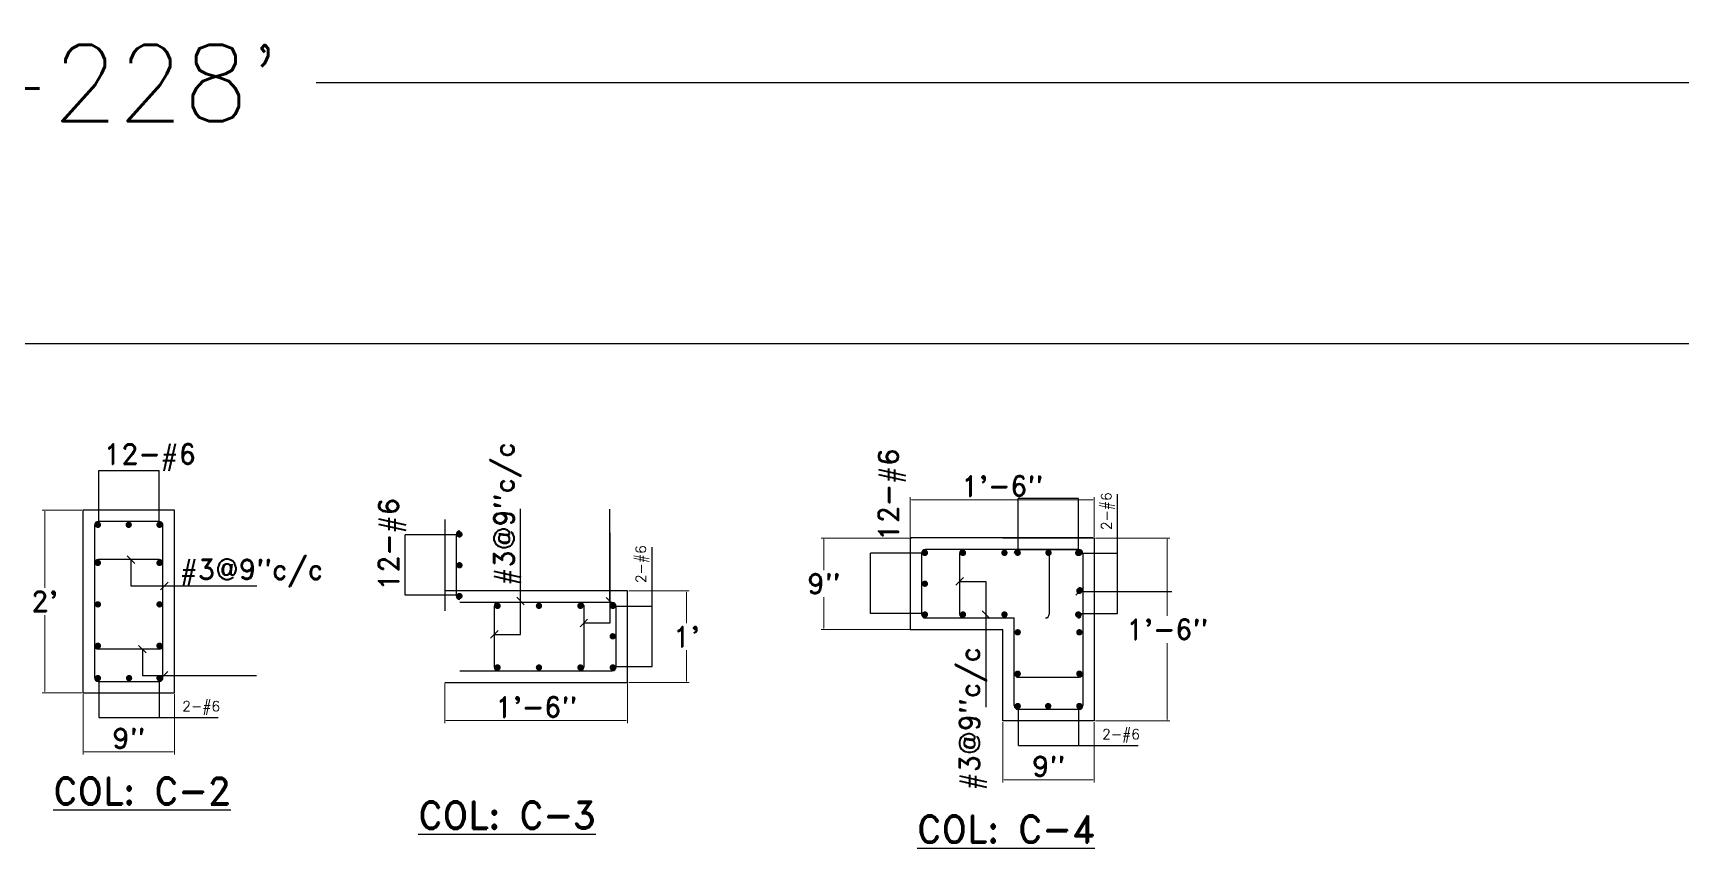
# Model space of a CAD drawing. Header units: inches. Extents: x 137014 to 144844, y -150241 to -148176.
# Drawn here: x 143546 to 144195, y -148497 to -148176 of the extents above; entities that cross this region are included whole.
import ezdxf

# ---------------------------------------------------------------- set-up
doc = ezdxf.new("R2010")
doc.units = ezdxf.units.IN
doc.header["$LTSCALE"] = 15
doc.header["$MEASUREMENT"] = 0
doc.header["$PDMODE"] = 2
doc.layers.get('0').update_dxf_attribs({"linetype": 'CONTINUOUS'})
doc.layers.get('Defpoints').update_dxf_attribs({"linetype": 'CONTINUOUS'})
for name, color, linetype in [('COL', 4, 'CONTINUOUS'), ('DIM', 255, 'CONTINUOUS'), ('HACH', 8, 'CONTINUOUS'), ('REBAR', 6, 'CONTINUOUS'), ('TEXT', 2, 'CONTINUOUS')]:
    doc.layers.add(name, color=color, linetype=linetype)
doc.layers.add('WALL', color=1, linetype='CONTINUOUS', lineweight=30)
doc.styles.add('ROMANS', font='romans.shx')
doc.styles.get("Standard").update_dxf_attribs({"font": 'romand.shx', "height": 8})
doc.dimstyles.new('AHSAN', dxfattribs={"dimtxt": 8, "dimasz": 2, "dimexe": 0, "dimexo": 0, "dimgap": 0, "dimtad": 0, "dimdec": 4, "dimzin": 0, "dimdsep": 46, "dimlunit": 4, "dimtxsty": 'ROMANS', "dimblk1": 'OBLIQUE', "dimblk2": 'OBLIQUE', "dimsah": 1, "dimcen": 0, "dimdle": 2, "dimclrd": 256, "dimclre": 256, "dimclrt": 5, "dimadec": 0, "dimazin": 0, "dimtfac": 1, "dimtdec": 4, "dimtofl": 0, "dimtmove": 1, "dimatfit": 3, "dimldrblk": 'OBLIQUE', "dimfxl": 12, "dimfxlon": 1, "dimtolj": 1, "dimtzin": 0, "dimarcsym": 0})
doc.dimstyles.get("Standard").update_dxf_attribs({"dimtxt": 8, "dimasz": 3, "dimexe": 0, "dimexo": 6, "dimgap": 2, "dimtad": 0, "dimdec": 1, "dimzin": 0, "dimdsep": 46, "dimlunit": 4, "dimtxsty": 'ROMANS', "dimblk1": 'OBLIQUE', "dimblk2": 'OBLIQUE', "dimsah": 1, "dimcen": 0, "dimclrt": 256, "dimadec": 0, "dimazin": 0, "dimtm": 1e-09, "dimtfac": 1, "dimtdec": 1, "dimtofl": 0, "dimtmove": 1, "dimatfit": 0, "dimldrblk": 'OBLIQUE', "dimfxl": 12, "dimtolj": 1, "dimtzin": 0, "dimarcsym": 0})
doc.dimstyles.new('STANDARD$0', dxfattribs={"dimtxt": 2, "dimasz": 0.5, "dimexe": 1, "dimexo": 0.5, "dimgap": 0.6, "dimtad": 1, "dimtih": 1, "dimtoh": 1, "dimdec": 3, "dimzin": 0, "dimdsep": 46, "dimlunit": 4, "dimtxsty": 'Standard', "dimcen": 0.5, "dimdle": 1, "dimclrd": 8, "dimclre": 2, "dimclrt": 3, "dimadec": 0, "dimazin": 0, "dimtfac": 0.5, "dimtdec": 3, "dimtofl": 0, "dimtmove": 0, "dimatfit": 3, "dimldrblk": 'ARCHTICK', "dimtolj": 1, "dimtzin": 0, "dimlwd": 5, "dimlwe": 5, "dimarcsym": 0})

# ---------------------------------------------------------------- blocks, each defined once
blk = doc.blocks.new('*D192')
at = {"layer": 'Defpoints', "color": 0, "transparency": 16777216}
for p in [(143565.21, -148435.66), (143601.21, -148435.66), (143601.21, -148458.91)]:
    blk.add_point(p, dxfattribs=at)
at = {"layer": 'DIM', "color": 2, "lineweight": 5, "transparency": 16777216}
for p, q in [((143565.21, -148436.16), (143565.21, -148459.91)), ((143601.21, -148436.16), (143601.21, -148459.91))]:
    blk.add_line(p, q, dxfattribs=at)
at = {"layer": 'DIM', "color": 8, "lineweight": 5, "transparency": 16777216}
blk.add_line((143565.71, -148458.91), (143600.71, -148458.91), dxfattribs=at)
at = {"layer": 'DIM', "color": 8, "transparency": 16777216}
for points in [[(143565.71, -148458.83), (143565.71, -148459), (143565.21, -148458.91)], [(143600.71, -148458.83), (143600.71, -148459), (143601.21, -148458.91)]]:
    blk.add_solid(points, dxfattribs=at)
at = {"layer": 'DIM', "color": 3, "transparency": 16777216, "insert": (143583.21, -148453.55), "char_height": 8, "attachment_point": 5}
blk.add_mtext('\\A1;9"', dxfattribs=at)
blk = doc.blocks.new('_ARCHTICK')
at = {"color": 0, "linetype": 'ByBlock', "const_width": 0.15}
blk.add_lwpolyline([(-0.5, -0.5), (0.5, 0.5)], dxfattribs=at)
blk = doc.blocks.new('*D193')
at = {"layer": 'Defpoints', "color": 0, "transparency": 16777216}
for p in [(143565.21, -148363.66), (143550.13, -148435.66), (143565.21, -148435.66)]:
    blk.add_point(p, dxfattribs=at)
at = {"layer": 'DIM', "color": 2, "lineweight": 5, "transparency": 16777216}
for p, q in [((143564.71, -148363.66), (143549.13, -148363.66)), ((143564.71, -148435.66), (143549.13, -148435.66))]:
    blk.add_line(p, q, dxfattribs=at)
at = {"layer": 'DIM', "color": 8, "lineweight": 5, "transparency": 16777216}
for p, q in [((143550.13, -148364.16), (143550.13, -148394.3)), ((143550.13, -148435.16), (143550.13, -148405.02))]:
    blk.add_line(p, q, dxfattribs=at)
at = {"layer": 'DIM', "color": 8, "transparency": 16777216}
for points in [[(143550.05, -148364.16), (143550.21, -148364.16), (143550.13, -148363.66)], [(143550.05, -148435.16), (143550.21, -148435.16), (143550.13, -148435.66)]]:
    blk.add_solid(points, dxfattribs=at)
at = {"layer": 'DIM', "color": 3, "transparency": 16777216, "insert": (143550.13, -148399.66), "char_height": 8, "attachment_point": 5}
blk.add_mtext("\\A1;2'", dxfattribs=at)
blk = doc.blocks.new('_OBLIQUE')
at = {"color": 0, "linetype": 'ByBlock'}
blk.add_line((-0.5, -0.5), (0.5, 0.5), dxfattribs=at)
blk = doc.blocks.new('*D194')
at = {"layer": 'Defpoints', "color": 0, "transparency": 16777216}
for p in [(143779.64, -148395.52), (143802.89, -148395.52), (143779.64, -148431.52)]:
    blk.add_point(p, dxfattribs=at)
at = {"layer": 'DIM', "color": 2, "lineweight": 5, "transparency": 16777216}
for p, q in [((143780.14, -148395.52), (143803.89, -148395.52)), ((143780.14, -148431.52), (143803.89, -148431.52))]:
    blk.add_line(p, q, dxfattribs=at)
at = {"layer": 'DIM', "color": 8, "lineweight": 5, "transparency": 16777216}
for p, q in [((143802.89, -148396.02), (143802.89, -148408.16)), ((143802.89, -148431.02), (143802.89, -148418.89))]:
    blk.add_line(p, q, dxfattribs=at)
at = {"layer": 'DIM', "color": 8, "transparency": 16777216}
for points in [[(143802.81, -148396.02), (143802.98, -148396.02), (143802.89, -148395.52)], [(143802.81, -148431.02), (143802.98, -148431.02), (143802.89, -148431.52)]]:
    blk.add_solid(points, dxfattribs=at)
at = {"layer": 'DIM', "color": 3, "transparency": 16777216, "insert": (143802.89, -148413.52), "char_height": 8, "attachment_point": 5}
blk.add_mtext("\\A1;1'", dxfattribs=at)
blk = doc.blocks.new('*D195')
at = {"layer": 'Defpoints', "color": 0, "transparency": 16777216}
for p in [(143707.64, -148431.52), (143779.64, -148431.52), (143779.64, -148446.6)]:
    blk.add_point(p, dxfattribs=at)
at = {"layer": 'DIM', "color": 2, "lineweight": 5, "transparency": 16777216}
for p, q in [((143707.64, -148432.02), (143707.64, -148447.6)), ((143779.64, -148432.02), (143779.64, -148447.6))]:
    blk.add_line(p, q, dxfattribs=at)
at = {"layer": 'DIM', "color": 8, "lineweight": 5, "transparency": 16777216}
blk.add_line((143708.14, -148446.6), (143779.14, -148446.6), dxfattribs=at)
at = {"layer": 'DIM', "color": 8, "transparency": 16777216}
for points in [[(143708.14, -148446.52), (143708.14, -148446.68), (143707.64, -148446.6)], [(143779.14, -148446.52), (143779.14, -148446.68), (143779.64, -148446.6)]]:
    blk.add_solid(points, dxfattribs=at)
at = {"layer": 'DIM', "color": 3, "transparency": 16777216, "insert": (143743.64, -148441.24), "char_height": 8, "attachment_point": 5}
blk.add_mtext('\\A1;1\'-6"', dxfattribs=at)
blk = doc.blocks.new('*D196')
at = {"layer": 'Defpoints', "color": 0, "transparency": 16777216}
for p in [(143963.43, -148359.59), (143890.93, -148374.67), (143963.43, -148374.67)]:
    blk.add_point(p, dxfattribs=at)
at = {"layer": 'DIM', "color": 2, "lineweight": 5, "transparency": 16777216}
for p, q in [((143890.93, -148374.17), (143890.93, -148358.59)), ((143963.43, -148374.17), (143963.43, -148358.59))]:
    blk.add_line(p, q, dxfattribs=at)
at = {"layer": 'DIM', "color": 8, "lineweight": 5, "transparency": 16777216}
blk.add_line((143891.43, -148359.59), (143962.93, -148359.59), dxfattribs=at)
at = {"layer": 'DIM', "color": 8, "transparency": 16777216}
for points in [[(143891.43, -148359.51), (143891.43, -148359.67), (143890.93, -148359.59)], [(143962.93, -148359.51), (143962.93, -148359.67), (143963.43, -148359.59)]]:
    blk.add_solid(points, dxfattribs=at)
at = {"layer": 'DIM', "color": 3, "transparency": 16777216, "insert": (143927.18, -148354.23), "char_height": 8, "attachment_point": 5}
blk.add_mtext('\\A1;1\'-6"', dxfattribs=at)
blk = doc.blocks.new('*D197')
at = {"layer": 'Defpoints', "color": 0, "transparency": 16777216}
for p in [(143927.43, -148446.67), (143963.43, -148446.67), (143927.43, -148469.92)]:
    blk.add_point(p, dxfattribs=at)
at = {"layer": 'DIM', "color": 2, "lineweight": 5, "transparency": 16777216}
for p, q in [((143927.43, -148447.17), (143927.43, -148470.92)), ((143963.43, -148447.17), (143963.43, -148470.92))]:
    blk.add_line(p, q, dxfattribs=at)
at = {"layer": 'DIM', "color": 8, "lineweight": 5, "transparency": 16777216}
blk.add_line((143962.93, -148469.92), (143927.93, -148469.92), dxfattribs=at)
at = {"layer": 'DIM', "color": 8, "transparency": 16777216}
for points in [[(143927.93, -148469.84), (143927.93, -148470), (143927.43, -148469.92)], [(143962.93, -148469.84), (143962.93, -148470), (143963.43, -148469.92)]]:
    blk.add_solid(points, dxfattribs=at)
at = {"layer": 'DIM', "color": 3, "transparency": 16777216, "insert": (143945.43, -148464.56), "char_height": 8, "attachment_point": 5}
blk.add_mtext('\\A1;9"', dxfattribs=at)
blk = doc.blocks.new('*D198')
at = {"layer": 'Defpoints', "color": 0, "transparency": 16777216}
for p in [(143963.43, -148374.67), (143963.43, -148446.67), (143992.17, -148446.67)]:
    blk.add_point(p, dxfattribs=at)
at = {"layer": 'DIM', "color": 2, "lineweight": 5, "transparency": 16777216}
for p, q in [((143963.93, -148374.67), (143993.17, -148374.67)), ((143963.93, -148446.67), (143993.17, -148446.67))]:
    blk.add_line(p, q, dxfattribs=at)
at = {"layer": 'DIM', "color": 8, "lineweight": 5, "transparency": 16777216}
for p, q in [((143992.17, -148375.17), (143992.17, -148405.3)), ((143992.17, -148446.17), (143992.17, -148416.03))]:
    blk.add_line(p, q, dxfattribs=at)
at = {"layer": 'DIM', "color": 8, "transparency": 16777216}
for points in [[(143992.08, -148375.17), (143992.25, -148375.17), (143992.17, -148374.67)], [(143992.08, -148446.17), (143992.25, -148446.17), (143992.17, -148446.67)]]:
    blk.add_solid(points, dxfattribs=at)
at = {"layer": 'DIM', "color": 3, "transparency": 16777216, "insert": (143992.17, -148410.67), "char_height": 8, "attachment_point": 5}
blk.add_mtext('\\A1;1\'-6"', dxfattribs=at)
blk = doc.blocks.new('*D201')
at = {"layer": 'Defpoints', "color": 0, "transparency": 16777216}
for p in [(143856.91, -148374.67), (143891.93, -148374.67), (143891.93, -148410.67)]:
    blk.add_point(p, dxfattribs=at)
at = {"layer": 'DIM', "color": 2, "lineweight": 5, "transparency": 16777216}
for p, q in [((143891.43, -148374.67), (143855.91, -148374.67)), ((143891.43, -148410.67), (143855.91, -148410.67))]:
    blk.add_line(p, q, dxfattribs=at)
at = {"layer": 'DIM', "color": 8, "lineweight": 5, "transparency": 16777216}
for p, q in [((143856.91, -148375.17), (143856.91, -148387.3)), ((143856.91, -148410.17), (143856.91, -148398.03))]:
    blk.add_line(p, q, dxfattribs=at)
at = {"layer": 'DIM', "color": 8, "transparency": 16777216}
for points in [[(143856.83, -148375.17), (143856.99, -148375.17), (143856.91, -148374.67)], [(143856.83, -148410.17), (143856.99, -148410.17), (143856.91, -148410.67)]]:
    blk.add_solid(points, dxfattribs=at)
at = {"layer": 'DIM', "color": 3, "transparency": 16777216, "insert": (143856.91, -148392.67), "char_height": 8, "attachment_point": 5}
blk.add_mtext('\\A1;9"', dxfattribs=at)
blk = doc.blocks.new('*D1339')
at = {"layer": 'Defpoints', "color": 0, "ltscale": 5, "transparency": 16777216}
for p in [(144841.51, -148195.45), (142105.51, -148298.09), (144841.51, -148298.09)]:
    blk.add_point(p, dxfattribs=at)
at = {"layer": 'HACH', "lineweight": -2, "ltscale": 5, "transparency": 16777216}
for p, q in [((142103.51, -148195.45), (143289.94, -148195.45)), ((142105.51, -148207.45), (142105.51, -148195.45)), ((144843.51, -148195.45), (143657.08, -148195.45)), ((144841.51, -148207.45), (144841.51, -148195.45))]:
    blk.add_line(p, q, dxfattribs=at)
at = {"layer": 'HACH', "lineweight": -2, "ltscale": 5, "transparency": 16777216, "xscale": 2, "yscale": 2, "zscale": 2, "rotation": 180}
blk.add_blockref('_OBLIQUE', (142105.51, -148195.45), dxfattribs=at)
at = {"layer": 'HACH', "lineweight": -2, "ltscale": 5, "transparency": 16777216, "xscale": 2, "yscale": 2, "zscale": 2}
blk.add_blockref('_OBLIQUE', (144841.51, -148195.45), dxfattribs=at)
at = {"layer": 'HACH', "color": 5, "ltscale": 5, "transparency": 16777216, "insert": (143473.51, -148195.45), "char_height": 30, "attachment_point": 5, "style": 'ROMANS'}
blk.add_mtext("\\A1;28.25----228'", dxfattribs=at)

msp = doc.modelspace()

# ---------------------------------------------------------------- linework, layer by layer
at = {"layer": 'COL', "color": 3}
for p, q in [((143601.20704, -148363.65865), (143565.20704, -148363.65865)), ((143565.20704, -148363.65865), (143565.20704, -148435.65865)), ((143601.20704, -148435.65865), (143601.20704, -148363.65865)), ((143707.63845, -148367.3947), (143707.63845, -148403.3947)), ((143890.92567, -148374.66535), (143890.92567, -148410.66535)), ((143962.92567, -148374.66535), (143890.92567, -148374.66535)), ((143927.42567, -148374.66535), (143963.42567, -148374.66535)), ((143963.42567, -148374.66535), (143963.42567, -148446.66535)), ((143779.63845, -148395.52486), (143707.63845, -148395.52486)), ((143779.63845, -148431.52486), (143779.63845, -148395.52486)), ((143890.92567, -148410.66535), (143927.42567, -148410.66535)), ((143927.42567, -148446.66535), (143927.42567, -148410.66535)), ((143707.63845, -148431.52486), (143779.63845, -148431.52486)), ((143565.20704, -148435.65865), (143601.20704, -148435.65865)), ((143963.42567, -148446.66535), (143927.42567, -148446.66535))]:
    msp.add_line(p, q, dxfattribs=at)
at = {"layer": 'COL'}
for p, q in [((143595.20704, -148368.15865), (143571.20704, -148368.15865)), ((143569.70704, -148369.65865), (143569.70704, -148429.65865)), ((143596.70704, -148429.65865), (143596.70704, -148369.65865)), ((143712.13845, -148373.3947), (143712.13845, -148397.3947)), ((143895.42567, -148380.66535), (143895.42567, -148404.66535)), ((143956.92567, -148379.16535), (143896.92567, -148379.16535)), ((143910.40165, -148380.66535), (143910.40165, -148404.66535)), ((143933.42567, -148379.16535), (143957.42567, -148379.16535)), ((143945.71446, -148380.21259), (143945.71446, -148404.77786)), ((143958.92567, -148380.66535), (143958.92567, -148440.66535)), ((143595.20704, -148383.13462), (143571.20704, -148383.13462)), ((143773.63845, -148400.02486), (143713.63845, -148400.02486)), ((143762.42724, -148401.0721), (143762.42724, -148425.63737)), ((143727.11443, -148401.52486), (143727.11443, -148425.52486)), ((143775.13845, -148425.52486), (143775.13845, -148401.52486)), ((143896.92567, -148406.16535), (143931.92567, -148406.16535)), ((143931.92567, -148440.66535), (143931.92567, -148406.16535)), ((143595.6598, -148418.44744), (143571.09453, -148418.44744)), ((143713.63845, -148427.02486), (143773.63845, -148427.02486)), ((143571.20704, -148431.15865), (143595.20704, -148431.15865)), ((143932.97292, -148429.45414), (143957.53818, -148429.45414)), ((143957.42567, -148442.16535), (143933.42567, -148442.16535))]:
    msp.add_line(p, q, dxfattribs=at)
for centre, start, end in [((143571.20704, -148369.65865), 90, 180), ((143595.20704, -148369.65865), 0, 90), ((143713.63845, -148373.3947), 90, 180), ((143896.92567, -148380.66535), 90, 180), ((143911.90165, -148380.66535), 90, 180), ((143933.42567, -148380.66535), 90, 180), ((143944.21451, -148380.66535), 0, 90), ((143956.92567, -148380.66535), 0, 90), ((143957.42567, -148380.66535), 0, 90), ((143571.20704, -148384.63462), 90, 180), ((143595.20704, -148384.63462), 0, 90), ((143957.42567, -148395.64133), 0, 90), ((143713.63845, -148397.3947), 180, 270), ((143728.61443, -148401.52486), 90, 180), ((143760.92729, -148401.52486), 0, 90), ((143773.63845, -148401.52486), 0, 90), ((143896.92567, -148404.66535), 180, 270), ((143911.90165, -148404.66535), 180, 270), ((143944.21451, -148404.66535), 270, 0), ((143956.92567, -148404.66535), 270, 0), ((143571.20704, -148416.94748), 180, 270), ((143595.20704, -148416.94748), 270, 0), ((143728.61443, -148425.52486), 180, 270), ((143760.92729, -148425.52486), 270, 0), ((143773.63845, -148425.52486), 270, 0), ((143571.20704, -148429.65865), 180, 270), ((143595.20704, -148429.65865), 270, 0), ((143933.42567, -148427.95419), 180, 270), ((143957.42567, -148427.95419), 270, 0), ((143933.42567, -148440.66535), 180, 270), ((143957.42567, -148440.66535), 270, 0)]:
    msp.add_arc(centre, 1.5, start, end, dxfattribs=at)
at = {"layer": 'DIM'}
for p, q in [((143571.41963, -148348.09676), (143595.20704, -148348.09676)), ((143571.41963, -148369.98496), (143571.41963, -148348.09676)), ((143595.20704, -148369.65865), (143595.20704, -148348.09676)), ((143957.21308, -148359.10346), (143933.42567, -148359.10346)), ((143933.42567, -148380.66535), (143933.42567, -148359.10346)), ((143957.21308, -148380.99166), (143957.21308, -148359.10346)), ((143972.64719, -148404.45276), (143972.64719, -148357.38834)), ((143692.07657, -148397.18211), (143692.07657, -148373.3947)), ((143713.63845, -148373.3947), (143692.07657, -148373.3947)), ((143789.35997, -148425.31227), (143789.35997, -148378.24785)), ((143875.36379, -148404.45276), (143875.36379, -148380.66535)), ((143896.92567, -148380.66535), (143875.36379, -148380.66535)), ((143713.96477, -148397.18211), (143692.07657, -148397.18211)), ((143897.25199, -148404.45276), (143875.36379, -148404.45276)), ((143571.41963, -148445.38016), (143618.48405, -148445.38016)), ((143933.63826, -148456.38687), (143980.70268, -148456.38687))]:
    msp.add_line(p, q, dxfattribs=at)
at = {"layer": 'DIM', "color": 2}
for p, q in [((143956.92567, -148380.66535), (143972.64719, -148380.66535)), ((143773.63845, -148401.52486), (143789.35997, -148401.52486)), ((143956.59936, -148404.45276), (143972.64719, -148404.45276)), ((143773.31214, -148425.31227), (143789.35997, -148425.31227)), ((143571.41963, -148429.33233), (143571.41963, -148445.38016)), ((143595.20704, -148429.65865), (143595.20704, -148445.38016)), ((143933.42567, -148440.66535), (143933.42567, -148456.38687)), ((143957.21308, -148440.33904), (143957.21308, -148456.38687))]:
    msp.add_line(p, q, dxfattribs=at)
at = {"layer": 'REBAR', "const_width": 1.25}
for points in [[(143570.44476, -148369.46706, -1), (143571.69476, -148369.46706, -1)], [(143583.83204, -148369.46706, 1), (143582.58204, -148369.46706, 1)], [(143595.96932, -148369.46706, 1), (143594.71932, -148369.46706, 1)], [(143713.44687, -148372.63242, 1), (143713.44687, -148373.88242, 1)], [(143896.73409, -148379.90307, 1), (143896.73409, -148381.15307, 1)], [(143911.74375, -148379.90307, 1), (143911.74375, -148381.15307, 1)], [(143928.06182, -148379.90307, 1), (143928.06182, -148381.15307, 1)], [(143932.66339, -148380.47376, -1), (143933.91339, -148380.47376, -1)], [(143944.80067, -148380.47376, -1), (143946.05067, -148380.47376, -1)], [(143957.11726, -148379.90307, -1), (143957.11726, -148381.15307, -1)], [(143958.18795, -148380.47376, 1), (143956.93795, -148380.47376, 1)], [(143570.44476, -148384.47672, -1), (143571.69476, -148384.47672, -1)], [(143595.96932, -148384.47672, 1), (143594.71932, -148384.47672, 1)], [(143713.44687, -148384.7697, 1), (143713.44687, -148386.0197, 1)], [(143896.73409, -148392.04035, 1), (143896.73409, -148393.29035, 1)], [(143958.18795, -148395.48342, 1), (143956.93795, -148395.48342, 1)], [(143570.44476, -148400.7948, -1), (143571.69476, -148400.7948, -1)], [(143595.96932, -148400.7948, 1), (143594.71932, -148400.7948, 1)], [(143713.44687, -148398.15698, -1), (143713.44687, -148396.90698, -1)], [(143728.45653, -148400.76258, 1), (143728.45653, -148402.01258, 1)], [(143744.7746, -148400.76258, 1), (143744.7746, -148402.01258, 1)], [(143761.09268, -148400.76258, -1), (143761.09268, -148402.01258, -1)], [(143773.83004, -148400.76258, -1), (143773.83004, -148402.01258, -1)], [(143896.73409, -148405.42763, -1), (143896.73409, -148404.17763, -1)], [(143911.74375, -148405.42763, -1), (143911.74375, -148404.17763, -1)], [(143928.06182, -148405.42763, -1), (143928.06182, -148404.17763, -1)], [(143957.11726, -148405.42763, 1), (143957.11726, -148404.17763, 1)], [(143773.83004, -148412.76258, -1), (143773.83004, -148414.01258, -1)], [(143932.66339, -148411.8015, -1), (143933.91339, -148411.8015, -1)], [(143958.18795, -148411.8015, 1), (143956.93795, -148411.8015, 1)], [(143570.44476, -148417.11287, 1), (143571.69476, -148417.11287, 1)], [(143595.96932, -148417.11287, -1), (143594.71932, -148417.11287, -1)], [(143728.45653, -148426.28714, -1), (143728.45653, -148425.03714, -1)], [(143744.7746, -148426.28714, -1), (143744.7746, -148425.03714, -1)], [(143761.09268, -148426.28714, 1), (143761.09268, -148425.03714, 1)], [(143773.83004, -148426.28714, 1), (143773.83004, -148425.03714, 1)], [(143932.66339, -148428.11957, 1), (143933.91339, -148428.11957, 1)], [(143958.18795, -148428.11957, -1), (143956.93795, -148428.11957, -1)], [(143570.44476, -148429.85023, 1), (143571.69476, -148429.85023, 1)], [(143583.96932, -148429.85023, -1), (143582.71932, -148429.85023, -1)], [(143595.96932, -148429.85023, -1), (143594.71932, -148429.85023, -1)], [(143932.66339, -148440.85693, 1), (143933.91339, -148440.85693, 1)], [(143944.66339, -148440.85693, 1), (143945.91339, -148440.85693, 1)], [(143958.18795, -148440.85693, -1), (143956.93795, -148440.85693, -1)]]:
    msp.add_lwpolyline(points, format="xyb", close=True, dxfattribs=at)
at = {"layer": 'WALL'}
msp.add_line((142105.51063, -148298.08812), (144841.51063, -148298.08812), dxfattribs=at)

# ---------------------------------------------------------------- texts
at = {"layer": 'TEXT'}
for s, height, p in [('12-#6', 8, (143573.35899, -148345.62913)), ('#3@9"c/c', 8, (143603.23344, -148391.03729)), ('2-#6', 4, (143604.29604, -148442.91253)), ('2-#6', 4, (143966.51467, -148453.91923))]:
    msp.add_text(s, height=height, dxfattribs=at).set_placement(p)
for s, height, p in [('#3@9"c/c', 8, (143735.0171, -148393.49846)), ('12-#6', 8, (143886.40969, -148375.73991)), ('12-#6', 8, (143689.60893, -148395.24275)), ('2-#6', 4, (143970.17955, -148371.57635)), ('2-#6', 4, (143786.89234, -148392.43587)), ('#3@9"c/c', 8, (143918.30431, -148474.13183))]:
    msp.add_text(s, height=height, rotation=90, dxfattribs=at).set_placement(p)
at = {"layer": 'TEXT', "color": 6}
for s, p in [('%%UCOL: C-2', (143553.47995, -148479.64842)), ('%%UCOL: C-3', (143697.25144, -148489.17084)), ('%%UCOL: C-4', (143893.69517, -148494.63879))]:
    msp.add_text(s, height=10.6666667, dxfattribs=at).set_placement(p)

# ---------------------------------------------------------------- dimensions: what is measured, and where the dimension line sits
at = {"layer": 'DIM', "color": 2}
for base, p1, p2, angle, text, picture, middle in [((143963.42567, -148359.58942), (143890.92567, -148374.66535), (143963.42567, -148374.66535), 180, '1\'-6"', '*D196', (143927.17567, -148354.22752)), ((143550.13111, -148435.65865), (143565.20704, -148363.65865), (143565.20704, -148435.65865), 90, "2'", '*D193', (143550.13111, -148399.65865)), ((143856.90956, -148374.66535), (143891.92567, -148410.66535), (143891.92567, -148374.66535), 90, '9"', '*D201', (143856.90956, -148392.66535)), ((143802.89342, -148395.52486), (143779.63845, -148431.52486), (143779.63845, -148395.52486), 90, "1'", '*D194', (143802.89342, -148413.52486)), ((143779.63845, -148446.60079), (143707.63845, -148431.52486), (143779.63845, -148431.52486), 180, '1\'-6"', '*D195', (143743.63845, -148441.23888)), ((143927.42567, -148469.92032), (143963.42567, -148446.66535), (143927.42567, -148446.66535), 180, '9"', '*D197', (143945.42567, -148464.55841))]:
    dim = msp.add_linear_dim(base=base, p1=p1, p2=p2, angle=angle, text=text, dimstyle='STANDARD$0', dxfattribs=at)
    dim.commit()
    dim.dimension.update_dxf_attribs({"geometry": picture, "text_midpoint": middle})
dim = msp.add_linear_dim(base=(143992.16512, -148446.66535), p1=(143963.42567, -148374.66535), p2=(143963.42567, -148446.66535), angle=90, text='1\'-6"', dimstyle='STANDARD$0', dxfattribs=at)
dim.commit()
dim.dimension.update_dxf_attribs({"geometry": '*D198', "text_midpoint": (143992.16512, -148410.66535), "dimtype": 160})
dim = msp.add_linear_dim(base=(143601.20704, -148458.91361), p1=(143565.20704, -148435.65865), p2=(143601.20704, -148435.65865), text='9"', dimstyle='STANDARD$0', dxfattribs=at)
dim.commit()
dim.dimension.update_dxf_attribs({"geometry": '*D192', "text_midpoint": (143583.20704, -148453.55171)})
at = {"layer": 'HACH', "ltscale": 5}
dim = msp.add_aligned_dim(p1=(142105.51063, -148298.08812), p2=(144841.51063, -148298.08812), distance=102.64168, text='28.25----<>', dimstyle='AHSAN', override={"dimtxt": 30}, dxfattribs=at)
dim.commit()
dim.dimension.update_dxf_attribs({"geometry": '*D1339', "text_midpoint": (143473.51063, -148195.44643)})

# ---------------------------------------------------------------- leaders
at = {"layer": 'DIM', "color": 2}
for points in [[(143737.49898, -148399.49008), (143737.49898, -148363.11443)], [(143772.73742, -148399.64057), (143772.73742, -148363.26493)], [(143762.42724, -148408.10273), (143772.74059, -148408.10273), (143772.74059, -148372.65693)], [(143727.1888, -148412.62585), (143737.50215, -148412.62585), (143737.50215, -148377.18004)], [(143584.10605, -148383.209), (143584.10605, -148393.52234), (143619.55186, -148393.52234)], [(143597.24183, -148393.51917), (143633.61747, -148393.51917)], [(143910.47602, -148391.76634), (143920.78936, -148391.76634), (143920.78936, -148427.21215)], [(143957.66244, -148395.71275), (143994.03809, -148395.71275)], [(143920.7862, -148404.90212), (143920.7862, -148441.27776)], [(143588.62917, -148418.44744), (143588.62917, -148428.76078), (143624.07498, -148428.76078)], [(143597.09133, -148428.75761), (143633.46697, -148428.75761)]]:
    msp.add_leader(points, dimstyle='Standard', dxfattribs=at)

doc.saveas('drawing.dxf')
